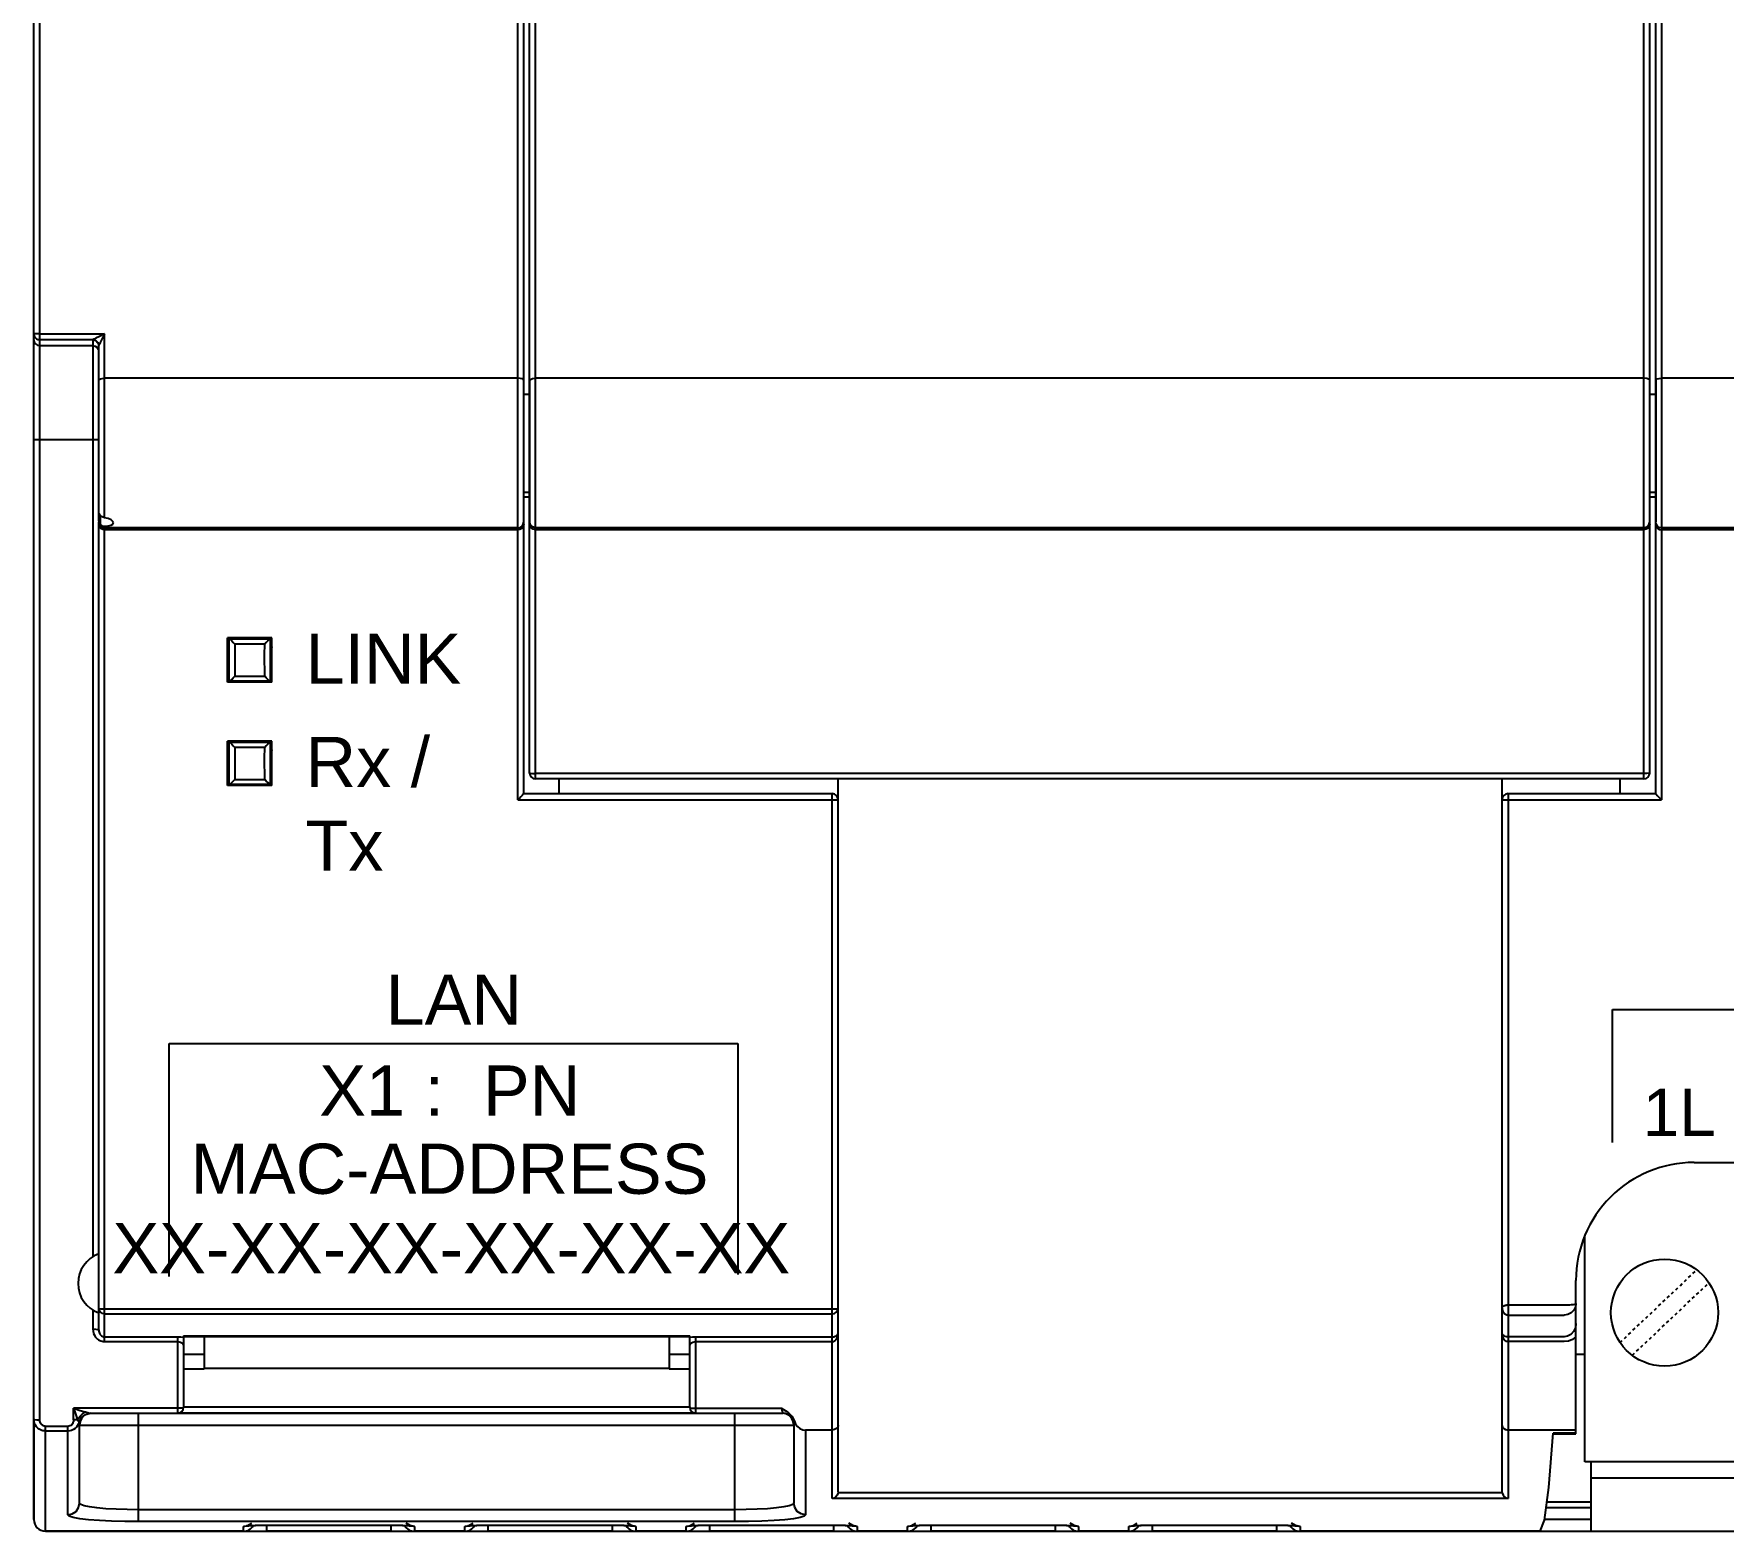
# Model space of a CAD drawing. Header units: inches. Extents: x 57 to 2760, y -193 to 2149.
# Drawn here: x 390 to 447.2, y 1642.8 to 1693.6 of the extents above; entities that cross this region are included whole.
import ezdxf

# ---------------------------------------------------------------- set-up
doc = ezdxf.new("R2010")
doc.units = ezdxf.units.IN
doc.header["$MEASUREMENT"] = 0
doc.linetypes.add('DOT', pattern=[0.2, 0.1, -0.1])
doc.styles.get("Standard").update_dxf_attribs({"font": 'arial.ttf'})

msp = doc.modelspace()

# ---------------------------------------------------------------- linework, layer by layer
at = {"color": 7, "linetype": 'Continuous'}
for p, q in [((389.97114, 1643.19462), (389.97114, 1742.39462)), ((390.17114, 1646.56641), (390.17114, 1739.02283)), ((406.37114, 1667.5811), (406.37114, 1720.50814)), ((406.57114, 1667.79417), (406.57114, 1720.29507)), ((444.92114, 1667.79417), (444.92114, 1720.29507)), ((445.12114, 1720.50814), (445.12114, 1667.5811)), ((406.77114, 1668.49462), (406.77114, 1719.59462)), ((406.97114, 1668.29462), (406.97114, 1719.79462)), ((444.52114, 1668.29462), (444.52114, 1719.79462)), ((444.72114, 1668.49462), (444.72114, 1719.59462)), ((406.57114, 1681.79818), (406.57114, 1708.58396)), ((390.17114, 1683.37762), (392.37114, 1683.37762)), ((390.17114, 1683.18286), (391.97356, 1683.18286)), ((390.17114, 1682.98244), (391.97114, 1682.98244)), ((391.97114, 1683.179), (391.97114, 1652.09265)), ((392.07502, 1683.23102), (392.03478, 1683.2115)), ((392.19336, 1683.28918), (392.07502, 1683.23102)), ((392.17114, 1677.04377), (392.17114, 1682.97977)), ((392.37114, 1683.37762), (392.19336, 1683.28918)), ((392.22308, 1683.08304), (392.19385, 1683.02554)), ((392.37114, 1683.37762), (392.22308, 1683.08304)), ((392.37114, 1677.14898), (392.37114, 1683.37762)), ((406.37114, 1681.87849), (392.37114, 1681.87849)), ((406.77114, 1681.79818), (406.77114, 1677.00654)), ((444.52114, 1681.87849), (406.97114, 1681.87849)), ((444.92114, 1681.79818), (444.92114, 1677.00527)), ((477.57114, 1681.87849), (445.12114, 1681.87849)), ((406.77114, 1681.32784), (406.57114, 1681.32784)), ((444.92114, 1681.32784), (444.72114, 1681.32784)), ((389.97114, 1679.79462), (392.17114, 1679.79462)), ((406.77114, 1678.00147), (406.57114, 1678.00147)), ((406.77114, 1677.84176), (406.57114, 1677.84176)), ((444.92114, 1678.00147), (444.72114, 1678.00147)), ((444.92114, 1677.84176), (444.72114, 1677.84176)), ((392.22114, 1677.22572), (392.22114, 1676.9179)), ((392.17114, 1649.62194), (392.17114, 1677.00527)), ((392.37114, 1649.22064), (392.37114, 1676.85877)), ((406.37114, 1676.80604), (392.37114, 1676.80604)), ((406.37114, 1676.73864), (392.37114, 1676.73864)), ((406.57114, 1667.79417), (406.57114, 1676.92251)), ((406.7984, 1676.90755), (406.77116, 1677.00511)), ((444.52114, 1676.80874), (406.97114, 1676.80874)), ((444.52114, 1676.74111), (406.97114, 1676.74111)), ((444.93636, 1676.92903), (444.92114, 1677.00527)), ((477.57114, 1676.80604), (445.12114, 1676.80604)), ((477.57114, 1676.73864), (445.12114, 1676.73864)), ((396.53606, 1673.07141), (396.58097, 1673.0265)), ((398.0394, 1673.07141), (396.53606, 1673.07141)), ((396.58097, 1673.0265), (396.6102, 1673.02598)), ((396.6102, 1673.02598), (396.62482, 1673.02572)), ((397.95065, 1673.02572), (396.62482, 1673.02572)), ((397.79374, 1672.86189), (396.78172, 1672.86189)), ((397.95065, 1673.02572), (397.99449, 1673.0265)), ((398.0394, 1673.07141), (397.99449, 1673.0265)), ((398.01317, 1672.54577), (398.01234, 1672.39842)), ((398.03869, 1672.83298), (398.02085, 1672.8197)), ((398.02085, 1672.8197), (398.03846, 1672.754)), ((398.01234, 1672.39842), (398.01233, 1672.24343)), ((398.01233, 1672.24343), (398.01316, 1672.09562)), ((398.01316, 1672.09562), (398.01472, 1671.97011)), ((396.53606, 1671.56807), (396.58097, 1671.61298)), ((398.0394, 1671.56807), (396.53606, 1671.56807)), ((396.62481, 1671.61376), (396.58097, 1671.61298)), ((396.62481, 1671.61376), (397.95065, 1671.61376)), ((396.78172, 1671.77758), (397.79374, 1671.77758)), ((397.96527, 1671.6135), (397.95065, 1671.61376)), ((397.99449, 1671.61298), (397.96527, 1671.6135)), ((398.0394, 1671.56807), (397.99449, 1671.61298)), ((398.02085, 1671.81978), (398.03846, 1671.88548)), ((398.0394, 1669.57141), (396.53606, 1669.57141)), ((396.53606, 1669.57141), (396.58097, 1669.5265)), ((396.58097, 1669.5265), (396.6102, 1669.52598)), ((396.6102, 1669.52598), (396.62482, 1669.52572)), ((397.95065, 1669.52572), (396.62482, 1669.52572)), ((397.79374, 1669.36189), (396.78172, 1669.36189)), ((397.95065, 1669.52572), (397.99449, 1669.5265)), ((398.0394, 1669.57141), (397.99449, 1669.5265)), ((398.03869, 1669.33298), (398.02085, 1669.3197)), ((398.02085, 1669.3197), (398.03846, 1669.254)), ((398.01234, 1668.89842), (398.01233, 1668.74343)), ((398.01233, 1668.74343), (398.01316, 1668.59562)), ((398.01317, 1669.04577), (398.01234, 1668.89842)), ((398.01316, 1668.59562), (398.01472, 1668.47011)), ((396.53606, 1668.06807), (396.58097, 1668.11298)), ((398.0394, 1668.06807), (396.53606, 1668.06807)), ((396.62481, 1668.11376), (396.58097, 1668.11298)), ((396.62481, 1668.11376), (397.95065, 1668.11376)), ((396.78172, 1668.27758), (397.79374, 1668.27758)), ((397.96527, 1668.1135), (397.95065, 1668.11376)), ((397.99449, 1668.11298), (397.96527, 1668.1135)), ((398.0394, 1668.06807), (397.99449, 1668.11298)), ((398.02085, 1668.31978), (398.03846, 1668.38548)), ((444.52114, 1668.48139), (406.97114, 1668.48139)), ((444.52114, 1668.29462), (406.97114, 1668.29462)), ((444.52114, 1668.29462), (406.97114, 1668.29462)), ((407.77114, 1667.79462), (407.77114, 1668.29462)), ((417.22114, 1644.1282), (417.22114, 1668.29462)), ((439.72114, 1644.12831), (439.72114, 1668.29462)), ((443.72114, 1667.79462), (443.72114, 1668.29462)), ((406.37114, 1667.5811), (417.02114, 1667.5811)), ((406.57114, 1667.79462), (417.02114, 1667.79462)), ((417.02114, 1643.90033), (417.02114, 1667.79462)), ((417.22114, 1644.12831), (417.22114, 1667.59462)), ((439.92114, 1667.79462), (439.92114, 1643.90033)), ((439.92114, 1667.79462), (444.92114, 1667.79462)), ((439.92114, 1667.5811), (445.12114, 1667.5811)), ((446.22114, 1655.29462), (472.22111, 1655.29462)), ((442.52114, 1645.14462), (442.52114, 1652.81449)), ((442.22114, 1646.09161), (442.22114, 1651.29462)), ((442.22114, 1650.50962), (442.22114, 1651.29462)), ((391.97114, 1650.29659), (391.97114, 1649.65211)), ((392.37114, 1650.33179), (417.02114, 1650.33179)), ((439.92114, 1650.46907), (441.82114, 1650.46907)), ((392.37114, 1650.15894), (417.02114, 1650.15894)), ((439.92114, 1650.12325), (441.82114, 1650.12325)), ((392.37114, 1649.38322), (394.84614, 1649.38322)), ((392.37114, 1649.22064), (394.84614, 1649.22064)), ((394.84614, 1649.38322), (394.94915, 1649.37939)), ((394.84614, 1646.79462), (394.84614, 1649.38322)), ((394.94915, 1649.37939), (395.04614, 1649.36806)), ((395.04614, 1649.4129), (412.19614, 1649.4129)), ((395.04614, 1649.4129), (395.04614, 1646.99462)), ((395.04614, 1649.39927), (412.19614, 1649.39927)), ((395.74714, 1649.39927), (395.74714, 1648.31462)), ((411.49514, 1649.39927), (411.49514, 1648.31462)), ((412.19614, 1646.99462), (412.19614, 1649.4129)), ((412.19614, 1649.36806), (412.29298, 1649.37938)), ((412.29298, 1649.37938), (412.39614, 1649.38322)), ((412.39614, 1646.79462), (412.39614, 1649.38322)), ((412.39614, 1649.38322), (417.02114, 1649.38322)), ((412.39614, 1649.22064), (417.02114, 1649.22064)), ((441.82105, 1649.38322), (439.92114, 1649.38322)), ((441.82114, 1649.22064), (439.92114, 1649.22064)), ((395.04614, 1648.79462), (395.74714, 1648.79462)), ((411.49514, 1648.79462), (412.19614, 1648.79462)), ((442.22114, 1648.79462), (442.52114, 1648.79462)), ((395.04614, 1648.29462), (395.74714, 1648.29462)), ((411.49514, 1648.31462), (395.74714, 1648.31462)), ((411.49514, 1648.29462), (412.19614, 1648.29462)), ((394.84614, 1646.96175), (391.32114, 1646.9618)), ((391.32114, 1646.56641), (391.32114, 1646.9618)), ((391.58541, 1646.65007), (391.72202, 1646.75668)), ((391.72202, 1646.75668), (391.89061, 1646.79462)), ((391.89061, 1646.79462), (415.35063, 1646.79462)), ((393.52114, 1643.12586), (393.52114, 1646.79462)), ((412.39614, 1646.79462), (394.84614, 1646.79462)), ((412.19614, 1646.99462), (395.04614, 1646.99462)), ((412.39614, 1646.96175), (415.32917, 1646.96175)), ((413.72114, 1643.12586), (413.72114, 1646.79462)), ((389.97114, 1646.59967), (389.97114, 1643.19462)), ((391.12114, 1646.3493), (390.37114, 1646.3493)), ((390.37114, 1642.79462), (390.37114, 1646.3493)), ((391.12112, 1646.18957), (390.37114, 1646.18957)), ((391.12114, 1643.35186), (391.12114, 1646.3493)), ((391.41955, 1646.67492), (391.45478, 1646.57492)), ((391.45478, 1646.57492), (391.52629, 1646.68267)), ((391.50669, 1646.49499), (391.58541, 1646.65007)), ((391.52114, 1646.39462), (415.72114, 1646.39462)), ((391.52114, 1643.74963), (391.52114, 1646.39462)), ((391.52114, 1643.74965), (391.52114, 1646.39462)), ((415.73588, 1646.49854), (415.65606, 1646.65194)), ((415.72114, 1646.39462), (415.72114, 1643.74965)), ((415.73886, 1646.52908), (415.78282, 1646.42533)), ((416.12114, 1646.22281), (416.12114, 1643.35186)), ((417.02114, 1646.22281), (416.12114, 1646.22281)), ((442.22114, 1646.22281), (439.92114, 1646.22281)), ((441.30581, 1644.27635), (441.45271, 1646.1182)), ((441.44914, 1646.09161), (442.22114, 1646.09161)), ((442.22114, 1646.1182), (441.45271, 1646.1182)), ((475.43114, 1645.14462), (442.52114, 1645.14462)), ((442.72114, 1645.14462), (442.72114, 1642.79462)), ((442.72114, 1644.60462), (475.72114, 1644.60462)), ((439.92114, 1643.90033), (417.02114, 1643.90033)), ((439.72338, 1644.09812), (417.2189, 1644.09812)), ((417.22114, 1644.12831), (417.22108, 1644.12326)), ((413.72113, 1643.52453), (393.52115, 1643.52453)), ((441.21427, 1643.59462), (442.72114, 1643.59462)), ((441.24113, 1643.79462), (442.72114, 1643.79462)), ((390.37114, 1642.79462), (479.57114, 1642.79462)), ((397.07114, 1642.79462), (390.37114, 1642.79462)), ((413.72114, 1643.12586), (393.52114, 1643.12586)), ((397.07114, 1642.79462), (397.07114, 1642.95281)), ((397.82751, 1643.00038), (402.07114, 1643.00045)), ((397.87114, 1642.79462), (397.87114, 1643.00128)), ((397.87114, 1643.00128), (402.07114, 1643.00128)), ((402.07114, 1642.79462), (397.87114, 1642.79462)), ((402.07114, 1643.00128), (402.07114, 1642.79462)), ((402.87114, 1642.95281), (402.87114, 1642.79462)), ((404.57114, 1642.79462), (402.87114, 1642.79462)), ((404.57114, 1642.79462), (404.57114, 1642.95281)), ((405.32751, 1643.00038), (409.57114, 1643.00045)), ((405.37114, 1642.79462), (405.37114, 1643.00128)), ((405.37114, 1643.00128), (409.57114, 1643.00128)), ((409.57114, 1642.79462), (405.37114, 1642.79462)), ((409.57114, 1643.00128), (409.57114, 1642.79462)), ((410.37114, 1642.95281), (410.37114, 1642.79462)), ((412.07114, 1642.79462), (410.37114, 1642.79462)), ((412.07114, 1642.79462), (412.07114, 1642.95281)), ((412.82751, 1643.00038), (417.07114, 1643.00045)), ((412.87114, 1642.79462), (412.87114, 1643.00128)), ((412.87114, 1643.00128), (417.07114, 1643.00128)), ((417.07114, 1642.79462), (412.87114, 1642.79462)), ((417.07114, 1643.00128), (417.07114, 1642.79462)), ((417.87114, 1642.95281), (417.87114, 1642.79462)), ((419.57114, 1642.79462), (417.87114, 1642.79462)), ((419.57114, 1642.79462), (419.57114, 1642.95281)), ((420.32751, 1643.00038), (424.57114, 1643.00045)), ((420.37114, 1642.79462), (420.37114, 1643.00128)), ((420.37114, 1643.00128), (424.57114, 1643.00128)), ((424.57114, 1642.79462), (420.37114, 1642.79462)), ((424.57114, 1643.00128), (424.57114, 1642.79462)), ((425.37114, 1642.95281), (425.37114, 1642.79462)), ((427.07114, 1642.79462), (425.37114, 1642.79462)), ((427.07114, 1642.79462), (427.07114, 1642.95281)), ((427.82751, 1643.00038), (432.07114, 1643.00045)), ((427.87114, 1642.79462), (427.87114, 1643.00128)), ((427.87114, 1643.00128), (432.07114, 1643.00128)), ((432.07114, 1642.79462), (427.87114, 1642.79462)), ((432.07114, 1643.00128), (432.07114, 1642.79462)), ((432.87114, 1642.95281), (432.87114, 1642.79462)), ((441.00644, 1642.79462), (432.87114, 1642.79462)), ((442.72114, 1643.19462), (441.16056, 1643.19462))]:
    msp.add_line(p, q, dxfattribs=at)
for p, q in [((443.46139, 1660.48261), (462.93614, 1660.48261)), ((443.46139, 1655.96903), (443.46139, 1660.48261)), ((394.55277, 1651.43393), (394.55277, 1659.32277)), ((394.55277, 1659.32277), (413.82367, 1659.32277)), ((413.82367, 1659.32277), (413.82367, 1651.49508))]:
    msp.add_line(p, q)
at = {"linetype": 'DOT'}
for p, q in [((443.71529, 1649.19139), (446.31437, 1651.65344)), ((444.12791, 1648.7558), (446.72699, 1651.21785))]:
    msp.add_line(p, q, dxfattribs=at)
at = {"color": 7, "linetype": 'Continuous'}
for points in [[(390.17114, 1683.37762), (390.09412, 1683.37796), (390.0284, 1683.37896), (389.98574, 1683.38042), (389.97114, 1683.3821)], [(389.97114, 1683.3821), (389.97399, 1683.34858), (389.9835, 1683.31315), (390.00114, 1683.27715), (390.02824, 1683.2427), (390.06574, 1683.21277), (390.11376, 1683.19124), (390.17114, 1683.18286)], [(389.97114, 1683.18168), (389.98636, 1683.10544), (390.02972, 1683.0408), (390.0946, 1682.99761), (390.17114, 1682.98244)], [(391.97356, 1683.18286), (391.97172, 1683.1809), (391.97114, 1683.179)], [(391.97114, 1683.179), (392.07114, 1683.15231), (392.14434, 1683.07939), (392.17114, 1682.97977)], [(391.97114, 1682.98244), (392.04768, 1682.96728), (392.11256, 1682.92409), (392.15592, 1682.85945)], [(392.03478, 1683.2115), (391.99949, 1683.19463), (391.98438, 1683.1876), (391.97356, 1683.18286)], [(391.97356, 1683.18286), (392.07227, 1683.15562), (392.14492, 1683.08299), (392.17235, 1682.98414)], [(392.17235, 1682.98414), (392.17143, 1682.98191), (392.17114, 1682.97977)], [(392.19385, 1683.02554), (392.17776, 1682.9943), (392.17235, 1682.98414)], [(392.17114, 1681.79818), (392.18504, 1681.82801), (392.22633, 1681.85394), (392.2912, 1681.87193), (392.37114, 1681.87849)], [(406.57114, 1681.79818), (406.55724, 1681.82801), (406.51595, 1681.85394), (406.45108, 1681.87193), (406.37114, 1681.87849)], [(406.77114, 1681.79818), (406.79586, 1681.83729), (406.86739, 1681.86705), (406.97114, 1681.87849)], [(444.72114, 1681.79818), (444.69642, 1681.83729), (444.62489, 1681.86705), (444.52114, 1681.87849)], [(444.92114, 1681.79818), (444.93504, 1681.82801), (444.97633, 1681.85394), (445.0412, 1681.87193), (445.12114, 1681.87849)], [(392.22114, 1677.22572), (392.18407, 1677.28426), (392.17114, 1677.35159)], [(392.37114, 1677.14898), (392.316, 1677.16383), (392.26359, 1677.1902), (392.22114, 1677.22572)], [(392.67114, 1676.97554), (392.65019, 1677.02485), (392.58898, 1677.07474), (392.49286, 1677.11845), (392.37114, 1677.14898)], [(392.17114, 1677.04377), (392.18407, 1676.97645), (392.22114, 1676.9179)], [(392.37114, 1676.80604), (392.2946, 1676.8212), (392.22972, 1676.86439), (392.18636, 1676.92903), (392.17114, 1677.00527)], [(392.37114, 1676.73864), (392.30991, 1676.74747), (392.25538, 1676.77257), (392.21158, 1676.81165), (392.18188, 1676.86306), (392.17114, 1676.92251)], [(392.22114, 1676.9179), (392.26359, 1676.88375), (392.316, 1676.86293), (392.37114, 1676.85877)], [(392.37114, 1676.85877), (392.49286, 1676.87308), (392.58898, 1676.89743), (392.65019, 1676.93201), (392.67114, 1676.97554)], [(406.37114, 1676.80604), (406.44768, 1676.8212), (406.51256, 1676.86439), (406.55592, 1676.92903), (406.57114, 1677.00527)], [(406.54076, 1676.82509), (406.50099, 1676.78267), (406.44409, 1676.75131), (406.37114, 1676.73864)], [(406.57114, 1676.92251), (406.56382, 1676.87322), (406.54076, 1676.82509)], [(406.97114, 1676.74111), (406.89421, 1676.75526), (406.82973, 1676.79499), (406.78698, 1676.85334), (406.77114, 1676.92511)], [(406.97114, 1676.80873), (406.87153, 1676.8352), (406.7984, 1676.90755)], [(444.52114, 1676.80873), (444.62033, 1676.83496), (444.69358, 1676.90706), (444.72113, 1677.00654)], [(444.72114, 1676.92511), (444.70535, 1676.85345), (444.66279, 1676.79521), (444.59821, 1676.75532), (444.52114, 1676.74111)], [(444.92114, 1676.92251), (444.92846, 1676.87322), (444.95152, 1676.82509), (444.99129, 1676.78267), (445.04819, 1676.75131), (445.12114, 1676.73864)], [(445.12114, 1676.80604), (445.0446, 1676.8212), (444.97972, 1676.86439), (444.93636, 1676.92903)], [(396.53606, 1671.56807), (396.53755, 1672.06695), (396.53755, 1672.57288), (396.53606, 1673.07141)], [(396.58097, 1673.0265), (396.58238, 1672.55685), (396.58238, 1672.08291), (396.58097, 1671.61298)], [(396.62482, 1673.02572), (396.67538, 1672.97137), (396.72772, 1672.91678), (396.78172, 1672.86189)], [(396.78178, 1672.86189), (396.78239, 1672.1385), (396.78179, 1671.77758)], [(397.79368, 1671.77758), (397.79308, 1672.50096), (397.79368, 1672.86189)], [(397.95065, 1673.02572), (397.90009, 1672.97137), (397.84775, 1672.91678), (397.79374, 1672.86189)], [(397.99449, 1671.61298), (397.99308, 1672.08291), (397.99308, 1672.55685), (397.99449, 1673.0265)], [(398.02085, 1672.8197), (398.01947, 1672.81238), (398.01815, 1672.79316), (398.01691, 1672.76283), (398.01578, 1672.72201), (398.01475, 1672.67142), (398.01317, 1672.54577)], [(398.0394, 1671.56807), (398.03792, 1672.06695), (398.03792, 1672.57288), (398.0394, 1673.07141)], [(398.01472, 1671.97011), (398.01573, 1671.91935), (398.01687, 1671.87791), (398.01813, 1671.84679), (398.01947, 1671.8271), (398.02085, 1671.81978)], [(396.62481, 1671.61376), (396.67537, 1671.6681), (396.72772, 1671.7227), (396.78172, 1671.77758)], [(397.95065, 1671.61376), (397.90009, 1671.6681), (397.84774, 1671.7227), (397.79374, 1671.77758)], [(396.53606, 1668.06807), (396.53755, 1668.56695), (396.53755, 1669.07288), (396.53606, 1669.57141)], [(396.58097, 1669.5265), (396.58238, 1669.05685), (396.58238, 1668.58291), (396.58097, 1668.11298)], [(396.62482, 1669.52572), (396.67538, 1669.47137), (396.72772, 1669.41678), (396.78172, 1669.36189)], [(396.78178, 1669.36189), (396.78239, 1668.6385), (396.78179, 1668.27758)], [(397.79368, 1668.27758), (397.79308, 1669.00096), (397.79368, 1669.36189)], [(397.95065, 1669.52572), (397.90009, 1669.47137), (397.84775, 1669.41678), (397.79374, 1669.36189)], [(397.99449, 1668.11298), (397.99308, 1668.58291), (397.99308, 1669.05685), (397.99449, 1669.5265)], [(398.02085, 1669.3197), (398.01947, 1669.31238), (398.01815, 1669.29316), (398.01691, 1669.26283), (398.01578, 1669.22201), (398.01475, 1669.17142), (398.01317, 1669.04577)], [(398.0394, 1668.06807), (398.03792, 1668.56695), (398.03792, 1669.07288), (398.0394, 1669.57141)], [(396.62481, 1668.11376), (396.67537, 1668.1681), (396.72772, 1668.2227), (396.78172, 1668.27758)], [(397.95065, 1668.11376), (397.90009, 1668.1681), (397.84774, 1668.2227), (397.79374, 1668.27758)], [(398.01472, 1668.47011), (398.01573, 1668.41935), (398.01687, 1668.37791), (398.01813, 1668.34679), (398.01947, 1668.3271), (398.02085, 1668.31978)], [(406.77114, 1668.49462), (406.79684, 1668.48813), (406.87016, 1668.4832), (406.97114, 1668.48139)], [(444.72114, 1668.49462), (444.69543, 1668.48813), (444.62212, 1668.4832), (444.52114, 1668.48139)], [(406.57114, 1667.79417), (406.55632, 1667.77429), (406.5212, 1667.73543), (406.47503, 1667.68675), (406.42341, 1667.63374), (406.37114, 1667.5811)], [(417.02114, 1667.5811), (417.0616, 1667.58138), (417.10398, 1667.58232), (417.14565, 1667.58404), (417.18281, 1667.58666), (417.21026, 1667.59022), (417.22114, 1667.59462)], [(439.72114, 1667.59462), (439.72528, 1667.59188), (439.7391, 1667.58902), (439.76463, 1667.5862), (439.8034, 1667.58369), (439.85608, 1667.58184), (439.92114, 1667.5811)], [(444.92114, 1667.79417), (444.93596, 1667.77429), (444.97107, 1667.73543), (445.01725, 1667.68675), (445.06886, 1667.63374), (445.12114, 1667.5811)], [(392.37114, 1650.15894), (392.29556, 1650.17327), (392.23065, 1650.21463), (392.18647, 1650.27795), (392.17114, 1650.35213)], [(392.17114, 1650.35213), (392.18647, 1650.34432), (392.23065, 1650.33765), (392.29556, 1650.33329), (392.37114, 1650.33179)], [(417.02114, 1650.15894), (417.09671, 1650.17327), (417.16163, 1650.21463), (417.20581, 1650.27795), (417.22114, 1650.35213)], [(417.02114, 1650.33179), (417.09671, 1650.33329), (417.16163, 1650.33765), (417.20581, 1650.34432), (417.22114, 1650.35213)], [(439.72114, 1650.35213), (439.72409, 1650.37212), (439.73199, 1650.39009), (439.74358, 1650.40593), (439.75777, 1650.41957), (439.77379, 1650.43119), (439.79178, 1650.44131), (439.81168, 1650.45), (439.83295, 1650.45708), (439.85498, 1650.46247), (439.87722, 1650.46619), (439.89918, 1650.46835), (439.92114, 1650.46907)], [(439.72114, 1650.35213), (439.72409, 1650.31298), (439.73199, 1650.27776), (439.74358, 1650.2468), (439.75778, 1650.22009), (439.77379, 1650.19736), (439.79179, 1650.17757), (439.81168, 1650.16057), (439.83295, 1650.1467), (439.85498, 1650.13614), (439.87722, 1650.12884), (439.89918, 1650.12464), (439.92114, 1650.12325)], [(442.22114, 1650.50962), (442.20185, 1650.39108), (442.14529, 1650.28324), (442.05666, 1650.19733), (441.94503, 1650.14225), (441.82114, 1650.12325)], [(441.82114, 1650.46907), (441.87971, 1650.46951), (441.943, 1650.471), (442.00861, 1650.47379), (442.0732, 1650.47812), (442.13232, 1650.48414), (442.18, 1650.49171), (442.21069, 1650.50042), (442.22114, 1650.50962)], [(391.97114, 1649.65211), (392.07114, 1649.64807), (392.14434, 1649.63702), (392.17114, 1649.62194)], [(391.97114, 1649.65211), (391.97815, 1649.57169), (391.99657, 1649.50076), (392.02317, 1649.43935), (392.05557, 1649.387), (392.0916, 1649.34352), (392.12916, 1649.30857), (392.16676, 1649.28123), (392.20428, 1649.25998), (392.24241, 1649.2436), (392.28228, 1649.23142), (392.32494, 1649.22353), (392.37114, 1649.22064)], [(392.17114, 1649.62194), (392.17465, 1649.57743), (392.18386, 1649.53819), (392.19716, 1649.50422), (392.21336, 1649.47526), (392.23137, 1649.45121), (392.25015, 1649.43187), (392.26895, 1649.41675), (392.28771, 1649.40499), (392.30677, 1649.39593), (392.32671, 1649.38919), (392.34803, 1649.38482), (392.37114, 1649.38322)], [(442.22114, 1649.83768), (442.19944, 1649.69016), (442.1384, 1649.56102), (442.04769, 1649.4632), (441.93915, 1649.40346), (441.82105, 1649.38322)], [(394.84614, 1649.22064), (394.89524, 1649.21623), (394.94195, 1649.2031), (394.98354, 1649.18137), (395.01684, 1649.15182), (395.03856, 1649.1161), (395.04614, 1649.07693)], [(412.19614, 1649.07693), (412.20375, 1649.11618), (412.22552, 1649.15192), (412.25887, 1649.18146), (412.30043, 1649.20314), (412.34702, 1649.21623), (412.39614, 1649.22064)], [(417.02114, 1649.38322), (417.04597, 1649.38419), (417.07255, 1649.38744), (417.09982, 1649.39336), (417.12677, 1649.40218), (417.15152, 1649.4136), (417.1723, 1649.42661), (417.18894, 1649.44051), (417.20214, 1649.45542), (417.21214, 1649.47161), (417.21871, 1649.48936), (417.22114, 1649.50887)], [(417.02114, 1649.22064), (417.04597, 1649.22287), (417.07256, 1649.23032), (417.09983, 1649.24387), (417.12677, 1649.26409), (417.15151, 1649.29026), (417.1723, 1649.3201), (417.18894, 1649.35198), (417.20213, 1649.38619), (417.21214, 1649.42334), (417.21871, 1649.46407), (417.22114, 1649.50887)], [(439.92114, 1649.22064), (439.86829, 1649.23089), (439.82539, 1649.25579), (439.79353, 1649.2869), (439.77049, 1649.31924), (439.75335, 1649.35196), (439.74004, 1649.38652), (439.73004, 1649.4238), (439.72353, 1649.4644), (439.72114, 1649.50887)], [(439.92114, 1649.38322), (439.8683, 1649.38768), (439.82539, 1649.39856), (439.79353, 1649.41213), (439.77049, 1649.42624), (439.75335, 1649.4405), (439.74004, 1649.45557), (439.73004, 1649.47181), (439.72353, 1649.4895), (439.72114, 1649.50887)], [(442.22114, 1649.38548), (442.0996, 1649.29463), (441.96452, 1649.2394), (441.82114, 1649.22064)], [(391.32099, 1646.9618), (391.41268, 1646.93198), (391.51143, 1646.9008), (391.6164, 1646.86881), (391.72205, 1646.83822)], [(391.32114, 1646.96175), (391.35166, 1646.87189), (391.41955, 1646.67492)], [(391.50766, 1646.49409), (391.5867, 1646.64959), (391.72426, 1646.75655), (391.89417, 1646.79463)], [(391.52629, 1646.68267), (391.61866, 1646.77367), (391.72205, 1646.83822)], [(391.72205, 1646.83822), (391.79725, 1646.81683), (391.82847, 1646.80806), (391.85488, 1646.80108), (391.87589, 1646.79639), (391.89061, 1646.79462)], [(395.04614, 1646.99462), (395.03075, 1646.98198), (394.98625, 1646.97117), (394.92128, 1646.96416), (394.84614, 1646.96175)], [(412.19614, 1646.99462), (412.21153, 1646.98198), (412.25603, 1646.97117), (412.321, 1646.96416), (412.39614, 1646.96175)], [(415.32732, 1646.87895), (415.32305, 1646.89734), (415.32116, 1646.91705), (415.32269, 1646.93838), (415.32917, 1646.96175)], [(415.35063, 1646.79462), (415.35596, 1646.79765), (415.35627, 1646.80553), (415.35271, 1646.81684), (415.34679, 1646.83043), (415.33993, 1646.84551), (415.33318, 1646.86171), (415.32732, 1646.87895)], [(415.32917, 1646.96175), (415.37449, 1646.92441), (415.42683, 1646.88817)], [(415.65606, 1646.65194), (415.51911, 1646.7572), (415.35063, 1646.79462)], [(415.42683, 1646.88817), (415.48384, 1646.85005), (415.54308, 1646.80651)], [(415.54308, 1646.80651), (415.60176, 1646.7546), (415.65696, 1646.69161)], [(390.37114, 1646.18957), (390.32598, 1646.19219), (390.28253, 1646.19976), (390.23938, 1646.21246), (390.19586, 1646.23104), (390.15189, 1646.25667), (390.10796, 1646.29084), (390.06552, 1646.3351), (390.02736, 1646.39002), (389.99714, 1646.45424), (389.97778, 1646.52525), (389.97114, 1646.59967)], [(389.97114, 1646.59967), (389.99793, 1646.58304), (390.07114, 1646.57086), (390.17114, 1646.56641)], [(390.37114, 1646.3493), (390.34856, 1646.35069), (390.32683, 1646.3547), (390.30526, 1646.36142), (390.2835, 1646.37125), (390.26151, 1646.38482), (390.23955, 1646.40291), (390.21834, 1646.42633), (390.19926, 1646.4554), (390.18414, 1646.4894), (390.17446, 1646.527), (390.17114, 1646.56641)], [(391.50765, 1646.49409), (391.48754, 1646.43515), (391.45763, 1646.37795), (391.41819, 1646.32503), (391.37009, 1646.27868), (391.31459, 1646.24073), (391.25327, 1646.21259), (391.18807, 1646.19535), (391.12112, 1646.18957)], [(391.32114, 1646.56641), (391.31891, 1646.53405), (391.31157, 1646.50006), (391.29852, 1646.46611), (391.27961, 1646.43396), (391.25523, 1646.40532), (391.22611, 1646.38161), (391.19321, 1646.36388), (391.15774, 1646.35297), (391.12114, 1646.3493)], [(391.45478, 1646.57492), (391.39269, 1646.56861), (391.32114, 1646.56641)], [(391.45478, 1646.57492), (391.46769, 1646.5542), (391.48837, 1646.52058)], [(391.48837, 1646.52058), (391.49624, 1646.50828), (391.50241, 1646.49952), (391.50669, 1646.49499)], [(391.50669, 1646.49499), (391.50727, 1646.49455), (391.50765, 1646.49409)], [(391.50765, 1646.49409), (391.51775, 1646.44484), (391.52114, 1646.39462)], [(415.65696, 1646.69161), (415.70436, 1646.61628), (415.73886, 1646.52908)], [(415.72114, 1646.39462), (415.72484, 1646.44713), (415.73588, 1646.49854)], [(415.78282, 1646.42533), (415.84777, 1646.34002), (415.92972, 1646.27575), (416.02375, 1646.23588), (416.12114, 1646.22281)], [(417.22114, 1646.38278), (417.20832, 1646.3264), (417.16908, 1646.27511), (417.10474, 1646.23745), (417.02114, 1646.22281)], [(439.72114, 1646.38278), (439.73396, 1646.3264), (439.7732, 1646.27511), (439.83754, 1646.23745), (439.92114, 1646.22281)], [(417.2189, 1644.09812), (417.1894, 1644.01631), (417.14027, 1643.95699), (417.08197, 1643.91874), (417.02114, 1643.90033)], [(417.22108, 1644.12326), (417.22089, 1644.11821), (417.22014, 1644.10814), (417.2189, 1644.09812)], [(439.72338, 1644.09812), (439.72214, 1644.10814), (439.72139, 1644.11821), (439.72114, 1644.12831)], [(439.72338, 1644.09812), (439.75288, 1644.01631), (439.80201, 1643.95699), (439.86031, 1643.91874), (439.92114, 1643.90033)], [(441.00644, 1642.79462), (441.15668, 1643.16574), (441.30581, 1644.27635)], [(391.12114, 1643.35186), (391.27421, 1643.38214), (391.40398, 1643.46836), (391.49069, 1643.59741), (391.52114, 1643.74963)], [(393.52114, 1643.12586), (393.05501, 1643.12961), (392.60597, 1643.14088), (392.19194, 1643.15959), (391.82812, 1643.1856), (391.52859, 1643.21862), (391.30543, 1643.25805), (391.16757, 1643.30298), (391.12114, 1643.35186)], [(393.52115, 1643.52453), (393.13253, 1643.52828), (392.75821, 1643.53951), (392.41319, 1643.55815), (392.11014, 1643.58406), (391.86074, 1643.61692), (391.67483, 1643.65616), (391.5599, 1643.70091), (391.52114, 1643.74963)], [(415.72114, 1643.74963), (415.68238, 1643.70091), (415.56745, 1643.65616), (415.38154, 1643.61692), (415.13213, 1643.58406), (414.82908, 1643.55815), (414.48407, 1643.53951), (414.10975, 1643.52828), (413.72113, 1643.52453)], [(416.12114, 1643.35186), (416.0747, 1643.30298), (415.93684, 1643.25805), (415.71368, 1643.21862), (415.41416, 1643.1856), (415.05034, 1643.15959), (414.63631, 1643.14088), (414.18727, 1643.12961), (413.72114, 1643.12586)], [(416.12114, 1643.35186), (415.96806, 1643.38214), (415.83829, 1643.46837), (415.75159, 1643.59741), (415.72114, 1643.74963)], [(397.07114, 1642.95281), (397.22421, 1642.98321), (397.35398, 1643.06978)], [(397.07114, 1642.95281), (397.0987, 1642.96479), (397.17886, 1642.97629), (397.30603, 1642.98645)], [(397.18666, 1642.97395), (397.1819, 1642.97289), (397.18806, 1642.97383), (397.21499, 1642.97716), (397.2589, 1642.98131), (397.31914, 1642.98572), (397.39445, 1642.98999), (397.4845, 1642.99383), (397.58792, 1642.99703), (397.70311, 1642.99927), (397.82751, 1643.00038)], [(397.30603, 1642.98645), (397.47172, 1642.99443), (397.6642, 1642.99952), (397.87114, 1643.00128)], [(402.07114, 1643.00128), (402.27796, 1642.99953), (402.47007, 1642.99445), (402.63556, 1642.98649)], [(402.07114, 1643.00046), (402.10742, 1643.0004), (402.23725, 1642.99932), (402.35699, 1642.99695), (402.46397, 1642.99362), (402.55636, 1642.98955), (402.63308, 1642.98507), (402.69281, 1642.9805), (402.73513, 1642.97629), (402.75746, 1642.97336), (402.76066, 1642.97283)], [(402.87114, 1642.95281), (402.71807, 1642.98321), (402.5883, 1643.06978)], [(402.63556, 1642.98649), (402.76324, 1642.97631), (402.84368, 1642.96477), (402.87114, 1642.95281)], [(404.57114, 1642.95281), (404.72421, 1642.98321), (404.85398, 1643.06978)], [(404.57114, 1642.95281), (404.5987, 1642.96479), (404.67886, 1642.97629), (404.80603, 1642.98645)], [(404.68666, 1642.97395), (404.6819, 1642.97289), (404.68806, 1642.97383), (404.71499, 1642.97716), (404.7589, 1642.98131), (404.81914, 1642.98572), (404.89445, 1642.98999), (404.9845, 1642.99383), (405.08792, 1642.99703), (405.20311, 1642.99927), (405.32751, 1643.00038)], [(404.80603, 1642.98645), (404.97172, 1642.99443), (405.1642, 1642.99952), (405.37114, 1643.00128)], [(409.57114, 1643.00128), (409.77796, 1642.99953), (409.97007, 1642.99445), (410.13556, 1642.98649)], [(409.57114, 1643.00046), (409.60742, 1643.0004), (409.73725, 1642.99932), (409.85699, 1642.99695), (409.96397, 1642.99362), (410.05636, 1642.98955), (410.13308, 1642.98507), (410.19281, 1642.9805), (410.23513, 1642.97629), (410.25746, 1642.97336), (410.26066, 1642.97283)], [(410.37114, 1642.95281), (410.21807, 1642.98321), (410.0883, 1643.06978)], [(410.13556, 1642.98649), (410.26324, 1642.97631), (410.34368, 1642.96477), (410.37114, 1642.95281)], [(412.07114, 1642.95281), (412.22421, 1642.98321), (412.35398, 1643.06978)], [(412.07114, 1642.95281), (412.0987, 1642.96479), (412.17886, 1642.97629), (412.30603, 1642.98645)], [(412.18666, 1642.97395), (412.1819, 1642.97289), (412.18806, 1642.97383), (412.21499, 1642.97716), (412.2589, 1642.98131), (412.31914, 1642.98572), (412.39445, 1642.98999), (412.4845, 1642.99383), (412.58792, 1642.99703), (412.70311, 1642.99927), (412.82751, 1643.00038)], [(412.30603, 1642.98645), (412.47172, 1642.99443), (412.6642, 1642.99952), (412.87114, 1643.00128)], [(417.07114, 1643.00128), (417.27796, 1642.99953), (417.47007, 1642.99445), (417.63556, 1642.98649)], [(417.07114, 1643.00046), (417.10742, 1643.0004), (417.23725, 1642.99932), (417.35699, 1642.99695), (417.46397, 1642.99362), (417.55636, 1642.98955), (417.63308, 1642.98507), (417.69281, 1642.9805), (417.73513, 1642.97629), (417.75746, 1642.97336), (417.76066, 1642.97283)], [(417.87114, 1642.95281), (417.71807, 1642.98321), (417.5883, 1643.06978)], [(417.63556, 1642.98649), (417.76324, 1642.97631), (417.84368, 1642.96477), (417.87114, 1642.95281)], [(419.57114, 1642.95281), (419.72421, 1642.98321), (419.85398, 1643.06978)], [(419.57114, 1642.95281), (419.5987, 1642.96479), (419.67886, 1642.97629), (419.80603, 1642.98645)], [(419.68666, 1642.97395), (419.6819, 1642.97289), (419.68806, 1642.97383), (419.71499, 1642.97716), (419.7589, 1642.98131), (419.81914, 1642.98572), (419.89445, 1642.98999), (419.9845, 1642.99383), (420.08792, 1642.99703), (420.20311, 1642.99927), (420.32751, 1643.00038)], [(419.80603, 1642.98645), (419.97172, 1642.99443), (420.1642, 1642.99952), (420.37114, 1643.00128)], [(424.57114, 1643.00128), (424.77796, 1642.99953), (424.97007, 1642.99445), (425.13556, 1642.98649)], [(424.57114, 1643.00046), (424.60742, 1643.0004), (424.73725, 1642.99932), (424.85699, 1642.99695), (424.96397, 1642.99362), (425.05636, 1642.98955), (425.13308, 1642.98507), (425.19281, 1642.9805), (425.23513, 1642.97629), (425.25746, 1642.97336), (425.26066, 1642.97283)], [(425.37114, 1642.95281), (425.21807, 1642.98321), (425.0883, 1643.06978)], [(425.13556, 1642.98649), (425.26324, 1642.97631), (425.34368, 1642.96477), (425.37114, 1642.95281)], [(427.07114, 1642.95281), (427.22421, 1642.98321), (427.35398, 1643.06978)], [(427.07114, 1642.95281), (427.0987, 1642.96479), (427.17886, 1642.97629), (427.30603, 1642.98645)], [(427.18666, 1642.97395), (427.1819, 1642.97289), (427.18806, 1642.97383), (427.21499, 1642.97716), (427.2589, 1642.98131), (427.31914, 1642.98572), (427.39445, 1642.98999), (427.4845, 1642.99383), (427.58792, 1642.99703), (427.70311, 1642.99927), (427.82751, 1643.00038)], [(427.30603, 1642.98645), (427.47172, 1642.99443), (427.6642, 1642.99952), (427.87114, 1643.00128)], [(432.07114, 1643.00128), (432.27796, 1642.99953), (432.47007, 1642.99445), (432.63556, 1642.98649)], [(432.07114, 1643.00046), (432.10742, 1643.0004), (432.23725, 1642.99932), (432.35699, 1642.99695), (432.46397, 1642.99362), (432.55636, 1642.98955), (432.63308, 1642.98507), (432.69281, 1642.9805), (432.73513, 1642.97629), (432.75746, 1642.97336), (432.76066, 1642.97283)], [(432.87114, 1642.95281), (432.71807, 1642.98321), (432.5883, 1643.06978)], [(432.63556, 1642.98649), (432.76324, 1642.97631), (432.84368, 1642.96477), (432.87114, 1642.95281)]]:
    msp.add_lwpolyline(points, dxfattribs=at)
msp.add_circle((445.22114, 1650.20462), 1.815, dxfattribs=at)
for centre, radius, start, end in [((406.97114, 1668.49462), 0.2, 180, 270), ((444.52114, 1668.49462), 0.2, 270, 360), ((444.52114, 1668.49462), 0.2, 270, 0), ((417.02114, 1667.59462), 0.2, 0, 90), ((439.92114, 1667.59462), 0.2, 90, 180), ((446.22114, 1651.29462), 4, 89.999993, 180.000511), ((392.53542, 1651.19462), 1.06429, 110.01596, 249.98404), ((391.92114, 1646.39462), 0.4, 94.316228, 180), ((394.84614, 1646.99462), 0.2, 270, 0), ((412.39614, 1646.99462), 0.2, 180, 270), ((415.32113, 1646.39462), 0.40001, 0, 85.829114), ((390.37114, 1643.19462), 0.4, 180, 270), ((390.37114, 1643.19462), 0.4, 180, 270), ((397.07114, 1643.19462), 0.4, 270, 329.03264), ((402.87114, 1643.19462), 0.4, 210.974861, 270), ((402.87114, 1643.19462), 0.4, 210.974861, 270), ((404.57114, 1643.19462), 0.4, 270, 329.03264), ((410.37114, 1643.19462), 0.4, 210.974861, 270), ((410.37114, 1643.19462), 0.4, 210.974861, 270), ((412.07114, 1643.19462), 0.4, 270, 329.03264), ((417.87114, 1643.19462), 0.4, 210.974861, 270), ((417.87114, 1643.19462), 0.4, 210.974861, 270), ((419.57114, 1643.19462), 0.4, 270, 329.03264), ((425.37114, 1643.19462), 0.4, 210.974861, 270), ((425.37114, 1643.19462), 0.4, 210.974861, 270), ((427.07114, 1643.19462), 0.4, 270, 329.03264), ((432.87114, 1643.19462), 0.4, 210.974861, 270), ((432.87114, 1643.19462), 0.4, 210.974861, 270)]:
    msp.add_arc(centre, radius, start, end, dxfattribs=at)

# ---------------------------------------------------------------- texts
for s, insert, char_height, width, attachment_point in [('LINK', (399.1779, 1673.21842), 1.7, 3.5662222, 1), ('Rx / Tx', (399.1779, 1669.71842), 1.7, 6.8302222, 1), ('LAN', (404.20107, 1661.66116), 1.7, 25.5322771, 2), ('X1 :  PN', (404.06462, 1658.58198), 1.7, 25.5322771, 2), ('1L', (444.47505, 1657.79058), 1.6, 3.5662222, 1), ('MAC-ADDRESS ', (404.05506, 1655.93088), 1.7, 25.5322771, 2), ('XX-XX-XX-XX-XX-XX', (404.11624, 1653.24011), 1.7, 25.5322771, 2)]:
    msp.add_mtext(s, dxfattribs=dict(insert=insert, char_height=char_height, width=width, attachment_point=attachment_point))

doc.saveas('drawing.dxf')
